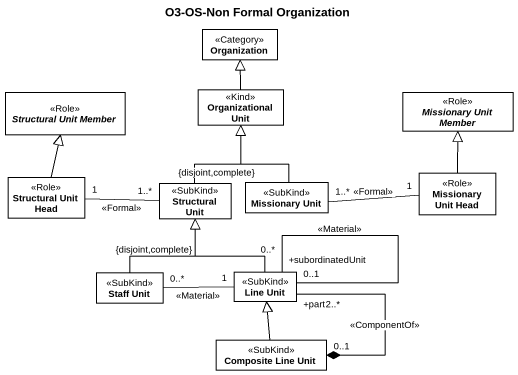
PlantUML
@startuml
title O3-OS-Non Formal Organization
hide circle
hide empty members
class Organization <<Category>> #FFFFFF
abstract class "Structural Unit Member" as Structural_Unit_Member <<Role>> #FFFFFF
class "Organizational Unit" as Organizational_Unit <<Kind>> #FFFFFF
abstract class "Missionary Unit Member" as Missionary_Unit_Member <<Role>> #FFFFFF
class "Missionary Unit Head" as Missionary_Unit_Head <<Role>> #FFFFFF
class "Structural Unit Head" as Structural_Unit_Head <<Role>> #FFFFFF
class "Structural Unit" as Structural_Unit <<SubKind>> #FFFFFF
class "Missionary Unit" as Missionary_Unit <<SubKind>> #FFFFFF
class "Staff Unit" as Staff_Unit <<SubKind>> #FFFFFF
class "Line Unit" as Line_Unit <<SubKind>> #FFFFFF
class "Composite Line Unit" as Composite_Line_Unit <<SubKind>> #FFFFFF
Organizational_Unit -up-|> Organization
Missionary_Unit_Head -up-|> Missionary_Unit_Member
Missionary_Unit_Head "1" -left- "1..*" Missionary_Unit : <<Formal>>
Structural_Unit_Head -up-|> Structural_Unit_Member
Structural_Unit_Head "1" -right- "1..*" Structural_Unit : <<Formal>>
Structural_Unit -up-|> Organizational_Unit : {disjoint,complete}
Missionary_Unit -up-|> Organizational_Unit
Staff_Unit -up-|> Structural_Unit : {disjoint,complete}
Staff_Unit "0..*" -right- "1" Line_Unit : <<Material>>
Line_Unit -up-|> Structural_Unit
Line_Unit "0..1" -- "+subordinatedUnit\n0..*" Line_Unit : <<Material>>
Composite_Line_Unit "0..1" *-up- "+part\n2..*" Line_Unit : <<ComponentOf>>
Composite_Line_Unit -up-|> Line_Unit
@enduml
